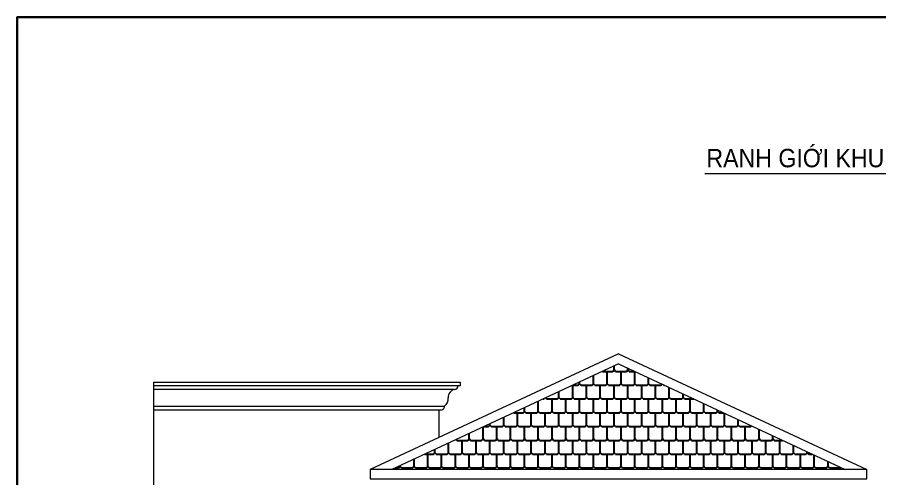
# Model space of a CAD drawing. Header units: millimetres. Extents: x -127141 to 682685, y -1234500 to 49778.
# Drawn here: x 435697 to 445072, y -92516 to -87500 of the extents above; entities that cross this region are included whole.
import ezdxf

# ---------------------------------------------------------------- set-up
doc = ezdxf.new("R2010")
doc.units = ezdxf.units.MM
doc.header["$MEASUREMENT"] = 0
for name, color, linetype, lineweight in [('-HATCH', 8, 'Continuous', 5), ('-LINE1', 7, 'Continuous', 18), ('-TEXT', 7, 'Continuous', 15), ('A72', 9, 'Continuous', 5)]:
    doc.layers.add(name, color=color, linetype=linetype, lineweight=lineweight)
doc.layers.add('13. NET HATCH', color=251, linetype='Continuous')
doc.layers.add('LUOI GIONG', color=160, linetype='Continuous', plot=False)
doc.styles.add('X-5M-DH-TUM1$0$AVANTH', font='arial.ttf', dxfattribs={"width": 0.9})
doc.styles.add('X-ALL-SECTION$0$ROMANS', font='arial.ttf')
doc.dimstyles.new('X-ALL-SECTION$0$ARROWS', dxfattribs={"dimscale": 100, "dimtxt": 2, "dimasz": 1, "dimexe": 2, "dimexo": 5, "dimgap": 1, "dimtad": 1, "dimdec": 0, "dimzin": 0, "dimdsep": 46, "dimtxsty": 'X-ALL-SECTION$0$ROMANS', "dimblk": 'X-ALL-SECTION$0$ARROWS', "dimcen": 0, "dimclrd": 256, "dimclre": 256, "dimclrt": 256, "dimazin": 0, "dimtfac": 0.5, "dimtdec": 0, "dimtofl": 0, "dimtmove": 2, "dimatfit": 3, "dimldrblk": 'X-ALL-SECTION$0$ARROWS', "dimfxl": 1, "dimtolj": 1, "dimtzin": 0, "dimlwd": -1, "dimlwe": -1, "dimarcsym": 0})

# ---------------------------------------------------------------- blocks, each defined once
blk = doc.blocks.new('X-ALL-SECTION$0$ARROWS')
blk.add_line((-1, 0), (0, 0))
at = {"const_width": 0.35}
blk.add_lwpolyline([(-1, -1), (0, 0), (-1, 1)], dxfattribs=at)
blk = doc.blocks.new('kt1a')
at = {"layer": 'Defpoints', "color": 2}
blk.add_lwpolyline([(0, -22275), (31500, -22275), (31500, 0), (0, 0)], close=True, dxfattribs=at)

msp = doc.modelspace()

# ---------------------------------------------------------------- hatches: boundary and pattern name
at = {"layer": '13. NET HATCH'}
h = msp.add_hatch(dxfattribs=at)
h.set_pattern_fill('MAIGO-12', color=256, scale=300)
h.set_pattern_definition([(0, (157875.19, 264901.16), (75, 150), [120, -30, 120, -30]), (90, (157860.19, 264916.16), (-75, 150), [135, -165]), (45, (157845.187, 264901.16), (75, 150), [21.213203, -403.050865]), (135, (157875.187, 264901.16), (-75, 150), [21.213203, -403.050865])])
h.paths.add_polyline_path([(444696.1, -92416.2), (442232.8, -91267.5), (439769.4, -92416.2)])

# ---------------------------------------------------------------- linework, layer by layer
at = {"layer": '-HATCH'}
for p, q in [((442232.8, -91267.5), (439769.4, -92416.2)), ((442232.8, -91267.5), (444696.1, -92416.2)), ((440512.5, -91506.1), (437183.4, -91506.2)), ((437183.4, -91726.2), (440342.5, -91726.1))]:
    msp.add_line(p, q, dxfattribs=at)
msp.add_lwpolyline([(440451.6, -91546.1), (437183.4, -91546.2)], dxfattribs=at)
at = {"layer": '-LINE1', "lineweight": 20}
for p, q in [((442232.8, -91157.1), (439532.8, -92416.2)), ((442232.8, -91157.1), (444932.8, -92416.2)), ((437182.7, -91466.2), (440512.5, -91466.1)), ((437182.7, -102016.2), (437182.7, -91466.2)), ((440512.5, -91466.1), (440512.5, -91506.1)), ((440512.5, -91506.1), (440487.5, -91506.1)), ((437183.4, -91766.2), (440312.5, -91766.1)), ((440282.8, -92066.4), (440282.8, -91766.2)), ((444932.8, -92516.2), (444932.8, -92416.2))]:
    msp.add_line(p, q, dxfattribs=at)
msp.add_lwpolyline([(439532.8, -92416.2), (439532.8, -92516.2), (444932.8, -92516.2), (444932.8, -92416.2)], close=True, dxfattribs=at)
for centre, radius, start, end in [((440465.8, -91628), 83.1, 99.85448, 185.77524), ((440448.4, -91507.2), 39.1, 274.75407, 1.47609), ((440280.2, -91643.9), 103.2, 307.114, 4.14), ((440300.2, -91725.7), 42.3, 286.88224, 359.37796)]:
    msp.add_arc(centre, radius, start, end, dxfattribs=at)
at = {"layer": 'Defpoints'}
msp.add_lwpolyline([(435697.5, -109775), (467197.5, -109775), (467197.5, -87500), (435697.5, -87500)], close=True, dxfattribs=at)
at = {"layer": 'LUOI GIONG'}
msp.add_lwpolyline([(435697.5, -87500), (485697.5, -87500), (485697.5, -112500), (435697.5, -112500)], close=True, dxfattribs=at)

# ---------------------------------------------------------------- block references
at = {"layer": '-LINE1'}
msp.add_blockref('kt1a', (435697.5, -87500), dxfattribs=at)

# ---------------------------------------------------------------- texts
at = {"layer": '-TEXT', "color": 2, "style": 'X-5M-DH-TUM1$0$AVANTH', "width": 0.9}
msp.add_text('RANH GIỚI KHU ĐẤT', height=200, dxfattribs=at).set_placement((443188.5, -89130.6))

# ---------------------------------------------------------------- leaders
at = {"layer": 'A72'}
msp.add_leader([(446161.7, -89200.6), (443172.3, -89200.6)], dimstyle='X-ALL-SECTION$0$ARROWS', override={"dimasz": 2, "dimtad": 0}, dxfattribs=at)

doc.saveas('drawing.dxf')
